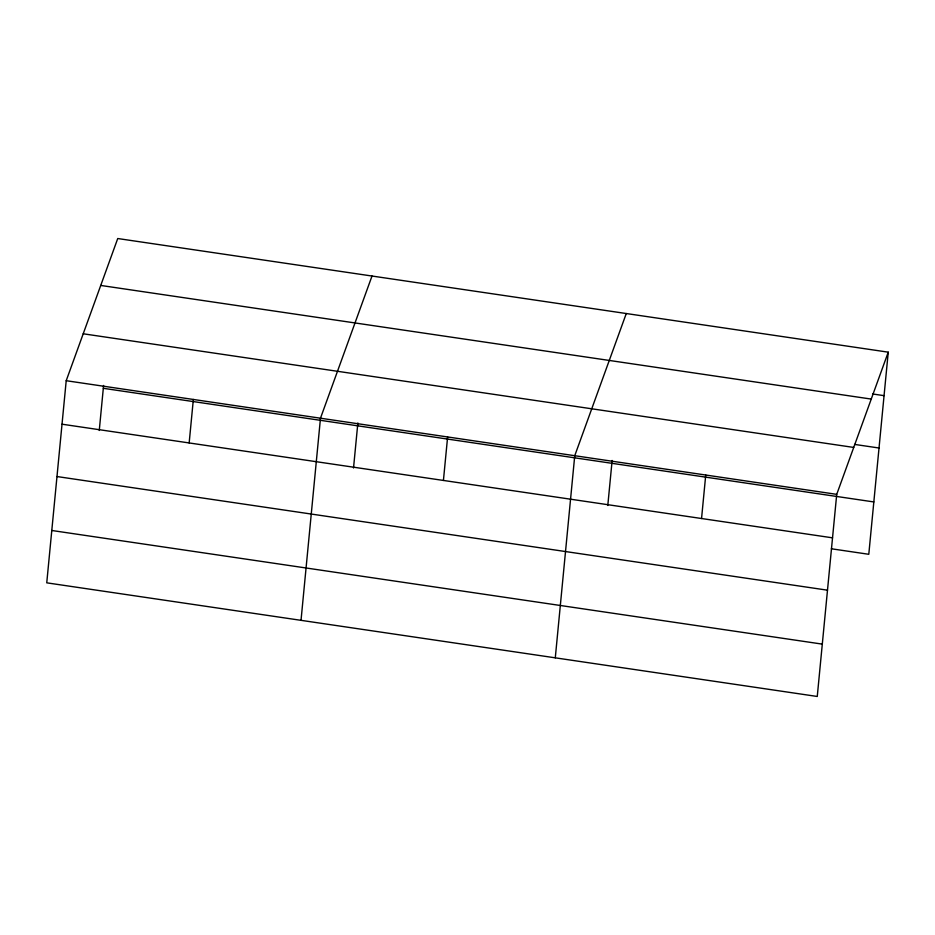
<?xml version="1.0" encoding="UTF-8"?>
<svg xmlns="http://www.w3.org/2000/svg" width="935" height="935" viewBox="0 0 935 935"><rect width="100%" height="100%" fill="white"/><g stroke="black" fill="none" stroke-linecap="round" stroke-linejoin="round"><path stroke-width="1.4" d="M66.21 380.709L46.75 582.832L817.26 696.47L836.72 494.346L888.25 352.168L117.74 238.53L66.21 380.709L836.72 494.346M99.262 430.474L103.586 385.465M189.162 442.945L193.346 399.455M301.023 620.337L320.483 418.202L372.013 276.024M353.524 467.979L357.86 422.971M443.424 480.45L447.62 436.961M555.285 657.831L574.745 455.707L626.275 313.529M607.797 505.473L612.133 460.464M701.554 518.516L705.738 475.027M888.25 352.168L868.79 554.291L831.367 548.775M872.542 393.962L884.066 395.657M100.735 285.444L871.245 399.081M854.555 444.406L879.017 448.005M83.215 333.783L853.725 447.433M103.318 388.305L873.828 501.943M62.026 424.198L832.536 537.835M56.988 476.546L827.498 590.184M51.787 530.484L822.297 644.121"/></g></svg>
